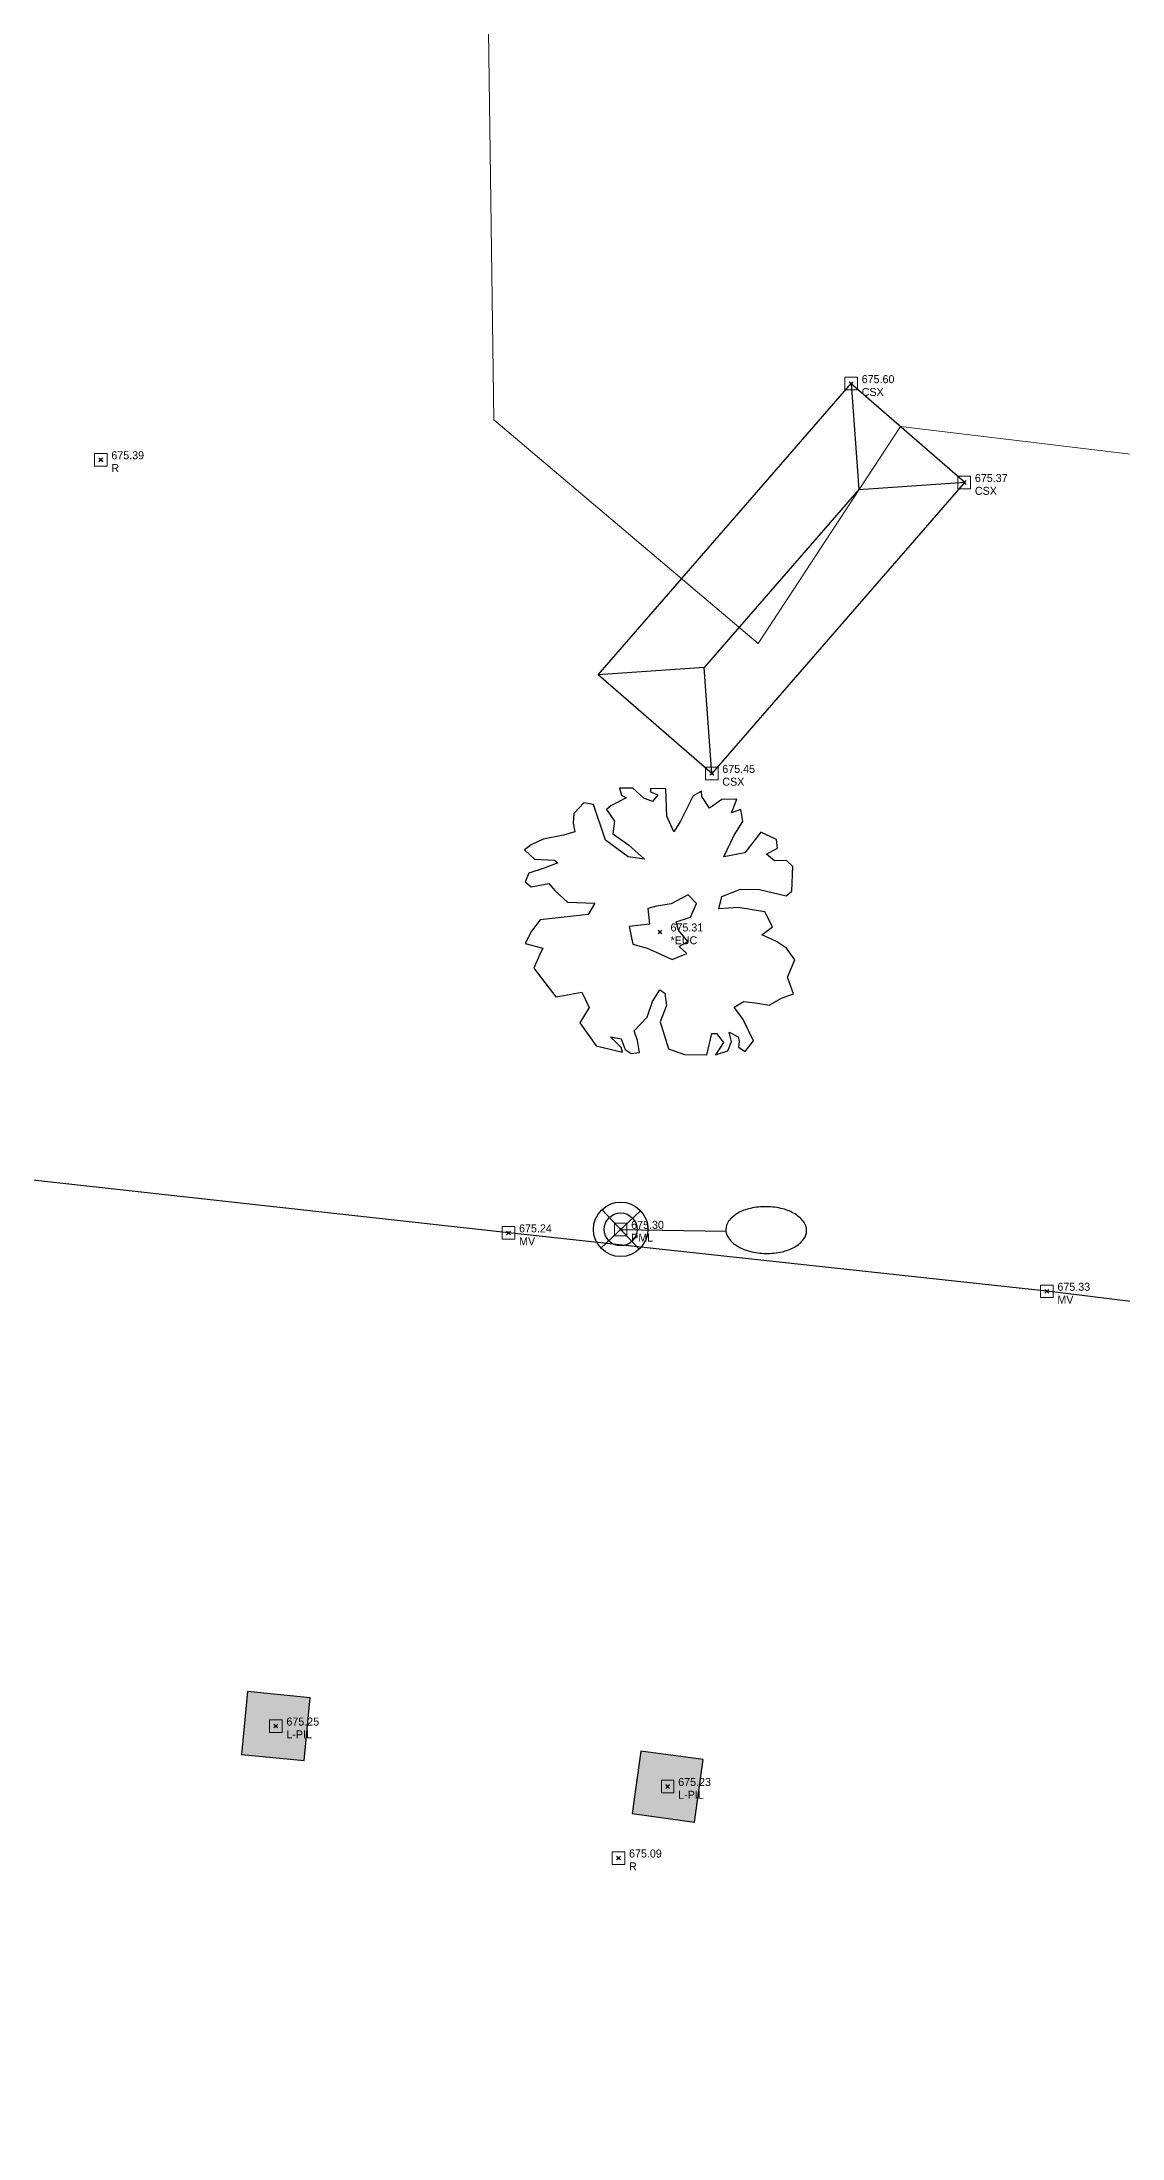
# Model space of a CAD drawing. Extents: x 350769 to 354978, y 6304672 to 6307963.
# Drawn here: x 352359.05 to 352376.18, y 6305440.87 to 6305474.14 of the extents above; entities that cross this region are included whole.
import ezdxf

# ---------------------------------------------------------------- set-up
doc = ezdxf.new("R2010")
doc.units = 0
doc.header["$PDMODE"] = 35
doc.header["$PDSIZE"] = 0.03
doc.linetypes.add('CONTINUOS', pattern=[0])
doc.layers.get('0').update_dxf_attribs({"linetype": 'CONTINUOUS'})
doc.layers.add('0_ASD_TOPOGRAFIA_ELEMENTOS', color=9, linetype='CONTINUOS', lineweight=5, true_color=0xbdbdbd)
for name, color, linetype in [('1-LINEA DE EDIFICACION', 2, 'CONTINUOUS'), ('1-MURO VIBROCRET', 7, 'FENCELINE2'), ('1-PILAR', 252, 'CONTINUOUS'), ('2-ACHURADO PAVIMENTO HORMIGON 3', 8, 'CONTINUOUS'), ('C-TINN', 5, 'CONTINUOUS'), ('C-TOPO-MINR', 8, 'CONTINUOUS'), ('V-NODE DIC 2005', 4, 'CONTINUOUS'), ('V-NODE-TEXT DIC 2005', 2, 'CONTINUOUS'), ('Z-EUC', 253, 'CONTINUOUS'), ('Z-PML', 253, 'CONTINUOUS')]:
    doc.layers.add(name, color=color, linetype=linetype)
doc.linetypes.add('FENCELINE2', pattern='A,0.25,-0.1,[132,ltypeshp.shx,S=0.1,R=0,X=-0.1,Y=0],-0.1,1', length=1.45)

# ---------------------------------------------------------------- blocks, each defined once
blk = doc.blocks.new('PILAR')
blk.add_hatch(color=256).paths.add_polyline_path([(-0.5, 0.5), (-0.5, -0.5), (0.5, -0.5), (0.5, 0.5)])
blk.add_lwpolyline([(-0.5, 0.5), (-0.5, -0.5), (0.5, -0.5), (0.5, 0.5)], close=True)
blk = doc.blocks.new('EUC')
at = {"layer": 'Z-EUC', "color": 9, "true_color": 0xbdbdbd}
for p, q in [((-1.24, 2.032), (-1.394, 1.859)), ((-1.087, 2.006), (-1.24, 2.032)), ((-0.885, 1.444), (-1.087, 2.006)), ((-0.57, 2.119), (-0.812, 1.989)), ((-0.675, 2.274), (-0.643, 2.162)), ((-0.466, 2.274), (-0.675, 2.274)), ((-0.643, 2.162), (-0.57, 2.119)), ((-0.288, 2.119), (-0.466, 2.274)), ((-0.151, 2.067), (-0.288, 2.119)), ((0.059, 2.274), (-0.183, 2.274)), ((-0.183, 2.274), (-0.183, 2.223)), ((-0.183, 2.223), (-0.07, 2.179)), ((-0.07, 2.179), (-0.151, 2.067)), ((0.083, 1.842), (0.059, 2.274)), ((0.495, 2.171), (0.301, 1.764)), ((0.624, 2.248), (0.495, 2.171)), ((0.632, 2.162), (0.624, 2.248)), ((0.753, 1.98), (0.632, 2.162)), ((0.947, 2.119), (0.753, 1.98)), ((1.189, 2.127), (0.947, 2.119)), ((1.108, 1.911), (1.189, 2.127)), ((-1.394, 1.859), (-1.402, 1.704)), ((-1.402, 1.704), (-1.377, 1.566)), ((-0.812, 1.989), (-0.877, 1.929)), ((-0.877, 1.929), (-0.748, 1.747)), ((-0.748, 1.747), (-0.772, 1.548)), ((0.196, 1.591), (0.083, 1.842)), ((0.301, 1.764), (0.196, 1.591)), ((1.253, 1.963), (1.108, 1.911)), ((1.156, 1.557), (1.286, 1.773)), ((1.286, 1.773), (1.253, 1.963)), ((-2.063, 1.349), (-2.168, 1.271)), ((-1.878, 1.444), (-2.063, 1.349)), ((-1.555, 1.514), (-1.878, 1.444)), ((-1.377, 1.566), (-1.555, 1.514)), ((-0.522, 1.185), (-0.885, 1.444)), ((-0.772, 1.548), (-0.522, 1.375)), ((-0.522, 1.375), (-0.264, 1.15)), ((0.995, 1.211), (1.156, 1.557)), ((1.576, 1.609), (1.326, 1.28)), ((1.826, 1.496), (1.576, 1.609)), ((1.673, 1.263), (1.842, 1.358)), ((1.842, 1.358), (1.826, 1.496)), ((-2.168, 1.271), (-2.007, 1.125)), ((-2.007, 1.125), (-1.692, 1.116)), ((-1.636, 1.073), (-1.853, 0.986)), ((-1.692, 1.116), (-1.636, 1.073)), ((-0.264, 1.15), (-0.522, 1.185)), ((1.326, 1.28), (0.995, 1.211)), ((1.802, 1.159), (1.673, 1.263)), ((1.988, 1.168), (1.802, 1.159)), ((2.092, 1.073), (1.988, 1.168)), ((2.084, 0.683), (2.092, 1.073)), ((-2.095, 0.9), (-2.152, 0.761)), ((-2.152, 0.761), (-2.055, 0.683)), ((-1.853, 0.986), (-2.095, 0.9)), ((-2.055, 0.683), (-1.773, 0.744)), ((-1.773, 0.744), (-1.676, 0.632)), ((0.971, 0.58), (1.269, 0.701)), ((1.269, 0.701), (1.568, 0.701)), ((1.568, 0.701), (1.996, 0.606)), ((1.996, 0.606), (2.084, 0.683)), ((-1.676, 0.632), (-1.474, 0.45)), ((-1.474, 0.45), (-1.038, 0.441)), ((-1.038, 0.441), (-1.143, 0.26)), ((-0.062, 0.407), (-0.199, 0.372)), ((-0.199, 0.372), (-0.167, 0.122)), ((0.172, 0.45), (-0.062, 0.407)), ((0.438, 0.597), (0.172, 0.45)), ((0.575, 0.459), (0.438, 0.597)), ((0.479, 0.243), (0.575, 0.459)), ((0.93, 0.381), (0.971, 0.58)), ((1.237, 0.407), (0.93, 0.381)), ((1.657, 0.346), (1.237, 0.407)), ((1.786, 0.113), (1.657, 0.346)), ((-1.902, 0.165), (-2.039, -0.017)), ((-1.143, 0.26), (-1.902, 0.165)), ((-0.167, 0.122), (-0.49, 0.078)), ((-0.49, 0.078), (-0.425, -0.198)), ((0.253, 0.165), (0.479, 0.243)), ((0.293, 0.035), (0.253, 0.165)), ((0.446, -0.146), (0.293, 0.035)), ((1.616, -0.017), (1.786, 0.113)), ((-2.039, -0.017), (-2.136, -0.216)), ((-2.136, -0.216), (-1.853, -0.285)), ((-1.853, -0.285), (-1.91, -0.406)), ((-0.425, -0.198), (-0.199, -0.259)), ((-0.199, -0.259), (-0.054, -0.319)), ((-0.054, -0.319), (0.204, -0.432)), ((0.309, -0.224), (0.446, -0.146)), ((0.43, -0.337), (0.309, -0.224)), ((1.85, -0.121), (1.616, -0.017)), ((2.012, -0.224), (1.85, -0.121)), ((2.149, -0.406), (2.012, -0.224)), ((-1.91, -0.406), (-1.991, -0.605)), ((-1.991, -0.605), (-1.636, -1.054)), ((0.204, -0.432), (0.43, -0.337)), ((2.036, -0.683), (2.149, -0.406)), ((-1.571, -1.046), (-1.224, -0.976)), ((-1.224, -0.976), (-1.103, -1.218)), ((-0.102, -1.106), (0.011, -0.916)), ((0.011, -0.916), (0.091, -0.968)), ((0.091, -0.968), (0.124, -1.167)), ((1.947, -1.02), (2.133, -0.95)), ((2.133, -0.95), (2.036, -0.683)), ((-1.636, -1.054), (-1.571, -1.046)), ((-1.103, -1.218), (-1.248, -1.461)), ((-0.183, -1.357), (-0.102, -1.106)), ((0.124, -1.167), (0.027, -1.426)), ((1.197, -1.175), (1.35, -1.08)), ((1.342, -1.366), (1.197, -1.175)), ((1.35, -1.08), (1.568, -1.106)), ((1.568, -1.106), (1.754, -1.132)), ((1.754, -1.132), (1.947, -1.02)), ((-1.248, -1.461), (-0.982, -1.824)), ((-0.385, -1.573), (-0.183, -1.357)), ((-0.328, -1.729), (-0.385, -1.573)), ((0.027, -1.426), (0.164, -1.85)), ((0.777, -1.936), (0.85, -1.599)), ((0.85, -1.599), (0.922, -1.599)), ((0.922, -1.599), (1.035, -1.737)), ((1.165, -1.72), (1.124, -1.573)), ((1.124, -1.573), (1.269, -1.642)), ((1.269, -1.642), (1.286, -1.72)), ((1.511, -1.703), (1.342, -1.366)), ((-0.982, -1.824), (-0.562, -1.919)), ((-0.586, -1.841), (-0.756, -1.677)), ((-0.756, -1.677), (-0.586, -1.703)), ((-0.586, -1.703), (-0.522, -1.876)), ((-0.562, -1.919), (-0.586, -1.841)), ((-0.522, -1.876), (-0.425, -1.936)), ((-0.425, -1.936), (-0.296, -1.919)), ((-0.296, -1.919), (-0.328, -1.729)), ((0.164, -1.85), (0.422, -1.936)), ((0.422, -1.936), (0.777, -1.936)), ((1.035, -1.737), (0.914, -1.936)), ((0.914, -1.936), (1.108, -1.867)), ((1.108, -1.867), (1.165, -1.72)), ((1.286, -1.72), (1.278, -1.806)), ((1.278, -1.806), (1.382, -1.876)), ((1.382, -1.876), (1.511, -1.703))]:
    blk.add_line(p, q, dxfattribs=at)
blk = doc.blocks.new('PML')
for p, q in [((0.312, 0.301), (-0.312, -0.301)), ((0.301, -0.312), (-0.301, 0.312)), ((0, 0), (1.676, 0))]:
    blk.add_line(p, q)
blk.add_lwpolyline([(2.31, -0.345, 0.05888), (2.567, -0.315, 0.072458), (2.763, -0.236, 0.10664), (2.909, -0.104, 0.156578), (2.951, 0.026, 0.156578), (2.909, 0.155, 0.10664), (2.763, 0.288, 0.072458), (2.567, 0.366, 0.05888), (2.31, 0.397, 0.05888), (2.053, 0.366, 0.072458), (1.857, 0.288, 0.10664), (1.711, 0.155, 0.156578), (1.669, 0.026, 0.156578), (1.711, -0.104, 0.10664), (1.857, -0.236, 0.072458), (2.053, -0.315, 0.05888)], format="xyb", close=True)
for radius in [0.433, 0.261]:
    blk.add_circle((0, 0), radius)
blk = doc.blocks.new('*U1327')
at = {"color": 0, "linetype": 'ByBlock', "lineweight": -2, "transparency": 16777216}
blk.add_point((0, 0), dxfattribs=at)
blk = doc.blocks.new('*U3932', base_point=(352371.951, 6305468.634))
at = {"layer": 'V-NODE-TEXT DIC 2005', "linetype": 'ByBlock', "char_height": 0.127}
for s, insert, attachment_point in [('675.60', (352372.118, 6305468.705), 4), ('CSX', (352372.118, 6305468.566), 1)]:
    blk.add_mtext(s, dxfattribs=dict(at, insert=insert, attachment_point=attachment_point))
blk = doc.blocks.new('*U3933', base_point=(352371.951, 6305468.634))
at = {"layer": 'V-NODE-TEXT DIC 2005', "color": 2, "lineweight": -2}
blk.add_blockref('*U3932', (352371.951, 6305468.634), dxfattribs=at)
blk = doc.blocks.new('*U3926', base_point=(352373.747, 6305467.065))
at = {"layer": 'V-NODE-TEXT DIC 2005', "linetype": 'ByBlock', "char_height": 0.127}
for s, insert, attachment_point in [('675.37', (352373.914, 6305467.136), 4), ('CSX', (352373.914, 6305466.997), 1)]:
    blk.add_mtext(s, dxfattribs=dict(at, insert=insert, attachment_point=attachment_point))
blk = doc.blocks.new('*U3927', base_point=(352373.747, 6305467.065))
at = {"layer": 'V-NODE-TEXT DIC 2005', "color": 2, "lineweight": -2}
blk.add_blockref('*U3926', (352373.747, 6305467.065), dxfattribs=at)
blk = doc.blocks.new('*U3924', base_point=(352369.739, 6305462.447))
at = {"layer": 'V-NODE-TEXT DIC 2005', "linetype": 'ByBlock', "char_height": 0.127}
for s, insert, attachment_point in [('675.45', (352369.906, 6305462.518), 4), ('CSX', (352369.906, 6305462.379), 1)]:
    blk.add_mtext(s, dxfattribs=dict(at, insert=insert, attachment_point=attachment_point))
blk = doc.blocks.new('*U3925', base_point=(352369.739, 6305462.447))
at = {"layer": 'V-NODE-TEXT DIC 2005', "color": 2, "lineweight": -2}
blk.add_blockref('*U3924', (352369.739, 6305462.447), dxfattribs=at)
blk = doc.blocks.new('*U3594', base_point=(352369.04, 6305446.367))
at = {"layer": 'V-NODE-TEXT DIC 2005', "linetype": 'ByBlock', "char_height": 0.127}
for s, insert, attachment_point in [('675.23', (352369.207, 6305446.438), 4), ('L-PIL', (352369.207, 6305446.299), 1)]:
    blk.add_mtext(s, dxfattribs=dict(at, insert=insert, attachment_point=attachment_point))
blk = doc.blocks.new('*U3595', base_point=(352369.04, 6305446.367))
at = {"layer": 'V-NODE-TEXT DIC 2005', "color": 2, "lineweight": -2}
blk.add_blockref('*U3594', (352369.04, 6305446.367), dxfattribs=at)
blk = doc.blocks.new('*U3588', base_point=(352362.823, 6305447.326))
at = {"layer": 'V-NODE-TEXT DIC 2005', "linetype": 'ByBlock', "char_height": 0.127}
for s, insert, attachment_point in [('675.25', (352362.99, 6305447.397), 4), ('L-PIL', (352362.99, 6305447.258), 1)]:
    blk.add_mtext(s, dxfattribs=dict(at, insert=insert, attachment_point=attachment_point))
blk = doc.blocks.new('*U3589', base_point=(352362.823, 6305447.326))
at = {"layer": 'V-NODE-TEXT DIC 2005', "color": 2, "lineweight": -2}
blk.add_blockref('*U3588', (352362.823, 6305447.326), dxfattribs=at)
blk = doc.blocks.new('*U3436', base_point=(352375.057, 6305454.228))
at = {"layer": 'V-NODE-TEXT DIC 2005', "linetype": 'ByBlock', "char_height": 0.127}
for s, insert, attachment_point in [('675.33', (352375.224, 6305454.299), 4), ('MV', (352375.224, 6305454.16), 1)]:
    blk.add_mtext(s, dxfattribs=dict(at, insert=insert, attachment_point=attachment_point))
blk = doc.blocks.new('*U3437', base_point=(352375.057, 6305454.228))
at = {"layer": 'V-NODE-TEXT DIC 2005', "color": 2, "lineweight": -2}
blk.add_blockref('*U3436', (352375.057, 6305454.228), dxfattribs=at)
blk = doc.blocks.new('*U3430', base_point=(352366.515, 6305455.154))
at = {"layer": 'V-NODE-TEXT DIC 2005', "linetype": 'ByBlock', "char_height": 0.127}
for s, insert, attachment_point in [('675.24', (352366.682, 6305455.225), 4), ('MV', (352366.682, 6305455.086), 1)]:
    blk.add_mtext(s, dxfattribs=dict(at, insert=insert, attachment_point=attachment_point))
blk = doc.blocks.new('*U3431', base_point=(352366.515, 6305455.154))
at = {"layer": 'V-NODE-TEXT DIC 2005', "color": 2, "lineweight": -2}
blk.add_blockref('*U3430', (352366.515, 6305455.154), dxfattribs=at)
blk = doc.blocks.new('*U3206', base_point=(352368.294, 6305455.21))
at = {"layer": 'V-NODE-TEXT DIC 2005', "linetype": 'ByBlock', "char_height": 0.127}
for s, insert, attachment_point in [('675.30', (352368.461, 6305455.281), 4), ('PML', (352368.461, 6305455.142), 1)]:
    blk.add_mtext(s, dxfattribs=dict(at, insert=insert, attachment_point=attachment_point))
blk = doc.blocks.new('*U3207', base_point=(352368.294, 6305455.21))
at = {"layer": 'V-NODE-TEXT DIC 2005', "color": 2, "lineweight": -2}
blk.add_blockref('*U3206', (352368.294, 6305455.21), dxfattribs=at)
blk = doc.blocks.new('*U2874', base_point=(352368.26, 6305445.232))
at = {"layer": 'V-NODE-TEXT DIC 2005', "linetype": 'ByBlock', "char_height": 0.127}
for s, insert, attachment_point in [('675.09', (352368.427, 6305445.303), 4), ('R', (352368.427, 6305445.164), 1)]:
    blk.add_mtext(s, dxfattribs=dict(at, insert=insert, attachment_point=attachment_point))
blk = doc.blocks.new('*U2875', base_point=(352368.26, 6305445.232))
at = {"layer": 'V-NODE-TEXT DIC 2005', "color": 2, "lineweight": -2}
blk.add_blockref('*U2874', (352368.26, 6305445.232), dxfattribs=at)
blk = doc.blocks.new('*U2326', base_point=(352360.044, 6305467.425))
at = {"layer": 'V-NODE-TEXT DIC 2005', "linetype": 'ByBlock', "char_height": 0.127}
for s, insert, attachment_point in [('675.39', (352360.211, 6305467.496), 4), ('R', (352360.211, 6305467.357), 1)]:
    blk.add_mtext(s, dxfattribs=dict(at, insert=insert, attachment_point=attachment_point))
blk = doc.blocks.new('*U2327', base_point=(352360.044, 6305467.425))
at = {"layer": 'V-NODE-TEXT DIC 2005', "color": 2, "lineweight": -2}
blk.add_blockref('*U2326', (352360.044, 6305467.425), dxfattribs=at)
blk = doc.blocks.new('*U1510', base_point=(352368.917, 6305459.93))
at = {"layer": 'V-NODE-TEXT DIC 2005', "linetype": 'ByBlock', "char_height": 0.127}
for s, insert, attachment_point in [('*EUC', (352369.084, 6305459.862), 1), ('675.31', (352369.084, 6305460.001), 4)]:
    blk.add_mtext(s, dxfattribs=dict(at, insert=insert, attachment_point=attachment_point))
blk = doc.blocks.new('*U1511', base_point=(352368.917, 6305459.93))
at = {"layer": 'V-NODE-TEXT DIC 2005', "color": 2, "lineweight": -2}
blk.add_blockref('*U1510', (352368.917, 6305459.93), dxfattribs=at)
blk = doc.blocks.new('TOPOGRAFIA')
at = {"layer": '1-LINEA DE EDIFICACION', "color": 9, "lineweight": 0, "true_color": 0xbdbdbd, "flags": 128}
for points in [[(390369.673, 6302462.53), (390367.872, 6302464.093), (390371.886, 6302468.717), (390373.687, 6302467.153), (390369.673, 6302462.53)], [(390371.886, 6302468.717), (390372.005, 6302467.035)], [(390372.005, 6302467.035), (390373.687, 6302467.153)], [(390372.005, 6302467.035), (390369.555, 6302464.212)], [(390369.555, 6302464.212), (390367.872, 6302464.093)], [(390369.673, 6302462.53), (390369.555, 6302464.212)]]:
    blk.add_lwpolyline(points, dxfattribs=at)
at = {"layer": '1-MURO VIBROCRET', "color": 9, "lineweight": 0, "true_color": 0xbdbdbd, "flags": 128}
blk.add_lwpolyline([(390391.186, 6302446.439), (390386.406, 6302450.026), (390381.054, 6302453.564), (390374.99, 6302454.31), (390366.449, 6302455.236), (390356.077, 6302456.384), (390345.574, 6302456.66), (390333.098, 6302456.949), (390319.479, 6302457.35)], dxfattribs=at)
at = {"layer": 'C-TINN', "color": 9, "linetype": 'Continuous', "lineweight": 0, "true_color": 0xbdbdbd}
for points, elevation in [([(390371.786, 6302468.617), (390371.786, 6302468.817), (390371.986, 6302468.817), (390371.986, 6302468.617), (390371.786, 6302468.617)], 675.6), ([(390359.879, 6302467.409), (390359.879, 6302467.609), (390360.079, 6302467.609), (390360.079, 6302467.409), (390359.879, 6302467.409)], 675.39), ([(390373.581, 6302467.047), (390373.581, 6302467.247), (390373.781, 6302467.247), (390373.781, 6302467.047), (390373.581, 6302467.047)], 675.37), ([(390369.573, 6302462.43), (390369.573, 6302462.63), (390369.773, 6302462.63), (390369.773, 6302462.43), (390369.573, 6302462.43)], 675.45), ([(390366.349, 6302455.136), (390366.349, 6302455.336), (390366.549, 6302455.336), (390366.549, 6302455.136), (390366.349, 6302455.136)], 675.24), ([(390368.128, 6302455.193), (390368.128, 6302455.393), (390368.328, 6302455.393), (390368.328, 6302455.193), (390368.128, 6302455.193)], 675.3), ([(390374.89, 6302454.21), (390374.89, 6302454.41), (390375.09, 6302454.41), (390375.09, 6302454.21), (390374.89, 6302454.21)], 675.33), ([(390362.656, 6302447.309), (390362.656, 6302447.509), (390362.856, 6302447.509), (390362.856, 6302447.309), (390362.656, 6302447.309)], 675.25), ([(390368.874, 6302446.349), (390368.874, 6302446.549), (390369.074, 6302446.549), (390369.074, 6302446.349), (390368.874, 6302446.349)], 675.23), ([(390368.093, 6302445.214), (390368.093, 6302445.414), (390368.293, 6302445.414), (390368.293, 6302445.214), (390368.093, 6302445.214)], 675.09)]:
    blk.add_lwpolyline(points, dxfattribs=dict(at, elevation=elevation))
for p in [(390371.886, 6302468.717, 675.6), (390359.979, 6302467.509, 675.39), (390373.681, 6302467.147, 675.37), (390369.673, 6302462.53, 675.45), (390366.449, 6302455.236, 675.24), (390368.228, 6302455.293, 675.3), (390374.99, 6302454.31, 675.33), (390362.756, 6302447.409, 675.25), (390368.974, 6302446.449, 675.23), (390368.193, 6302445.314, 675.09)]:
    blk.add_point(p, dxfattribs=at)
at = {"layer": 'C-TOPO-MINR', "color": 9, "linetype": 'Continuous', "lineweight": 0, "true_color": 0xbdbdbd, "elevation": 675.5}
blk.add_lwpolyline([(390366.091, 6302477.401), (390366.216, 6302468.141), (390370.411, 6302464.592), (390372.666, 6302468.034), (390379.267, 6302467.245), (390380.691, 6302467.256), (390381.12, 6302467.026), (390391.556, 6302458.912), (390398.612, 6302455.378), (390406.386, 6302454.818), (390408.317, 6302453.771), (390419.463, 6302451.747), (390427.286, 6302448.95), (390431.606, 6302448.421), (390438.933, 6302443.091), (390441.944, 6302441.291), (390443.778, 6302437.893)], dxfattribs=at)
at = {"layer": '1-PILAR', "color": 9, "lineweight": 0, "true_color": 0xbdbdbd}
for p, rotation in [((390362.756, 6302447.409), 174.3631207630934), ((390368.974, 6302446.449), 172.1638833526678)]:
    blk.add_blockref('PILAR', p, dxfattribs=dict(at, rotation=rotation))
at = {"layer": 'V-NODE DIC 2005', "color": 9, "lineweight": 0, "true_color": 0xbdbdbd, "rotation": 359.9963883938062}
for p in [(390371.886, 6302468.716), (390359.979, 6302467.508), (390373.682, 6302467.147), (390369.674, 6302462.53), (390368.852, 6302460.013), (390366.449, 6302455.237), (390368.228, 6302455.293), (390374.991, 6302454.31), (390362.757, 6302447.409), (390368.974, 6302446.45), (390368.194, 6302445.315)]:
    blk.add_blockref('*U1327', p, dxfattribs=at)
at = {"layer": 'V-NODE-TEXT DIC 2005', "color": 9, "lineweight": 0, "true_color": 0xbdbdbd, "rotation": 359.9963883938062}
for name, p in [('*U3933', (390371.886, 6302468.716)), ('*U2327', (390359.979, 6302467.508)), ('*U3927', (390373.682, 6302467.147)), ('*U3925', (390369.674, 6302462.53)), ('*U1511', (390368.852, 6302460.013)), ('*U3207', (390368.228, 6302455.293)), ('*U3431', (390366.449, 6302455.237)), ('*U3437', (390374.991, 6302454.31)), ('*U3589', (390362.757, 6302447.409)), ('*U3595', (390368.974, 6302446.45)), ('*U2875', (390368.194, 6302445.315))]:
    blk.add_blockref(name, p, dxfattribs=at)
at = {"layer": 'Z-EUC', "color": 9, "lineweight": 0, "true_color": 0xbdbdbd, "rotation": 359.090101839884}
blk.add_blockref('EUC', (390368.851, 6302460.013), dxfattribs=at)
at = {"layer": 'Z-PML', "color": 9, "lineweight": 0, "true_color": 0xbdbdbd, "rotation": 359.090101839884}
blk.add_blockref('PML', (390368.228, 6302455.293), dxfattribs=at)

msp = doc.modelspace()

# ---------------------------------------------------------------- hatches: boundary and pattern name
at = {"layer": '2-ACHURADO PAVIMENTO HORMIGON 3'}
h = msp.add_hatch(dxfattribs=at)
h.set_pattern_fill('ANSI31', color=256, scale=0.2)
h.set_pattern_definition([(45, (0, 0), (-0.449012806053, 0.449012806053), [])])
edge = h.paths.add_edge_path()
edge.add_line((352341.035, 6305348.179), (352347.072, 6305350.197))
edge.add_line((352347.072, 6305350.197), (352352.002, 6305351.936))
edge.add_line((352352.002, 6305351.936), (352360.513, 6305355.192))
edge.add_line((352360.513, 6305355.192), (352362.048, 6305355.793))
edge.add_arc((352331.353, 6305347.075), 31.908, 15.8554, 28.5596)
edge.add_line((352359.379, 6305362.33), (352358.592, 6305362.021))
edge.add_line((352358.592, 6305362.021), (352346.531, 6305357.502))
edge.add_line((352346.531, 6305357.502), (352337.514, 6305354.407))
edge.add_line((352337.514, 6305354.407), (352329.564, 6305351.852))
edge.add_line((352329.564, 6305351.852), (352329.477, 6305351.822))
edge.add_line((352329.477, 6305351.822), (352329.952, 6305350.43))
edge.add_line((352329.952, 6305350.43), (352327.113, 6305349.461))
edge.add_line((352327.113, 6305349.461), (352326.648, 6305350.822))
edge.add_line((352326.648, 6305350.822), (352312.751, 6305345.907))
edge.add_arc((211152.579, 6660793.69), 382451.723, 291.65873843, 291.65967784, ccw=False)
edge.add_line((352306.923, 6305343.593), (352300.048, 6305340.901))
edge.add_arc((352331.353, 6305347.075), 31.908, 191.1572, 191.9126)
edge.add_arc((352331.353, 6305347.075), 31.908, 191.9126, 203.8174)
edge.add_line((352302.162, 6305334.19), (352309.395, 6305337.044))
edge.add_line((352309.395, 6305337.044), (352316.578, 6305339.886))
edge.add_arc((352317.536, 6305337.464), 2.605, 97.7143, 111.5865, ccw=False)
edge.add_line((352317.187, 6305340.045), (352327.409, 6305343.678))
edge.add_line((352327.409, 6305343.678), (352335.441, 6305346.276))
edge.add_line((352335.441, 6305346.276), (352341.035, 6305348.179))
edge = h.paths.add_edge_path()
edge.add_arc((352331.353, 6305347.075), 31.908, 336.6743, 358.2614)
edge.add_line((352363.247, 6305346.107), (352363.089, 6305346.045))
edge.add_line((352363.089, 6305346.045), (352337.01, 6305336.469))
edge.add_line((352337.01, 6305336.469), (352330.969, 6305334.226))
edge.add_line((352330.969, 6305334.226), (352314.054, 6305328.005))
edge.add_line((352314.054, 6305328.005), (352311.667, 6305327.111))
edge.add_line((352311.667, 6305327.111), (352307.733, 6305325.622))
edge.add_arc((352331.353, 6305347.075), 31.908, 222.2476, 246.48)
edge.add_line((352318.62, 6305317.818), (352334.909, 6305324.258))
edge.add_line((352334.909, 6305324.258), (352360.654, 6305334.441))

# ---------------------------------------------------------------- linework, layer by layer
at = {"layer": '1-LINEA DE EDIFICACION', "flags": 128}
for points in [[(352369.673, 6305462.53), (352367.872, 6305464.093), (352371.886, 6305468.717), (352373.687, 6305467.153), (352369.673, 6305462.53)], [(352371.886, 6305468.717), (352372.005, 6305467.035)], [(352372.005, 6305467.035), (352373.687, 6305467.153)], [(352372.005, 6305467.035), (352369.555, 6305464.212)], [(352369.555, 6305464.212), (352367.872, 6305464.093)], [(352369.673, 6305462.53), (352369.555, 6305464.212)]]:
    msp.add_lwpolyline(points, dxfattribs=at)
at = {"layer": '1-MURO VIBROCRET', "ltscale": 2}
msp.add_lwpolyline([(352391.186, 6305446.439), (352386.406, 6305450.026), (352381.054, 6305453.564), (352374.99, 6305454.31), (352366.449, 6305455.236), (352356.077, 6305456.384), (352345.574, 6305456.66), (352333.098, 6305456.949), (352328.374, 6305457.088)], dxfattribs=at)

# ---------------------------------------------------------------- block references
at = {"layer": '1-PILAR'}
for p, rotation in [((352362.756, 6305447.409), 174.3631207630934), ((352368.974, 6305446.449), 172.1638833526678)]:
    msp.add_blockref('PILAR', p, dxfattribs=dict(at, rotation=rotation))
at = {"layer": 'Z-EUC', "rotation": 359.090101839884}
msp.add_blockref('EUC', (352368.851, 6305460.013), dxfattribs=at)
at = {"layer": 'Z-PML', "rotation": 359.090101839884}
msp.add_blockref('PML', (352368.228, 6305455.293), dxfattribs=at)

# ---------------------------------------------------------------- next in the draw order: block references
at = {"layer": '0_ASD_TOPOGRAFIA_ELEMENTOS', "color": 30, "true_color": 0xf26507}
msp.add_blockref('TOPOGRAFIA', (-38000, 3000), dxfattribs=at)

doc.saveas('drawing.dxf')
